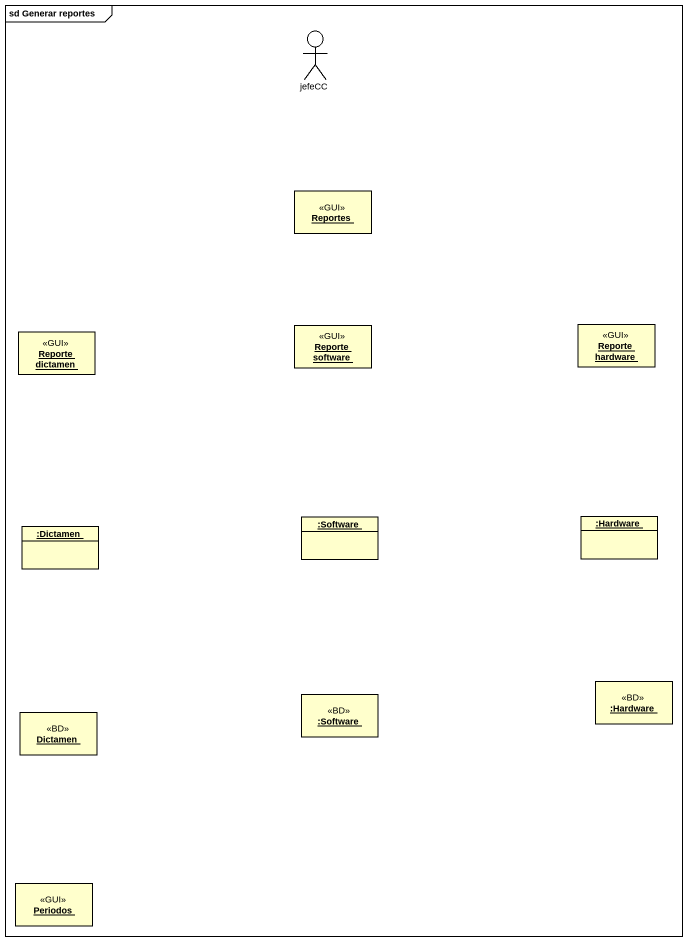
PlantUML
@startuml
mainframe sd Generar reportes
allowmixing
hide circle
hide empty members
actor jefeCC
object Reportes <<GUI>>
object "Reporte dictamen" as Reporte_dictamen <<GUI>>
object "Reporte software" as Reporte_software <<GUI>>
object "Reporte hardware" as Reporte_hardware <<GUI>>
object ":Dictamen" as Dictamen
object ":Software" as Software
object ":Hardware" as Hardware
object ":Hardware" as Hardware_2 <<BD>>
object "Dictamen" as Dictamen_2 <<BD>>
object ":Software" as Software_2 <<BD>>
object Periodos <<GUI>>
@enduml
